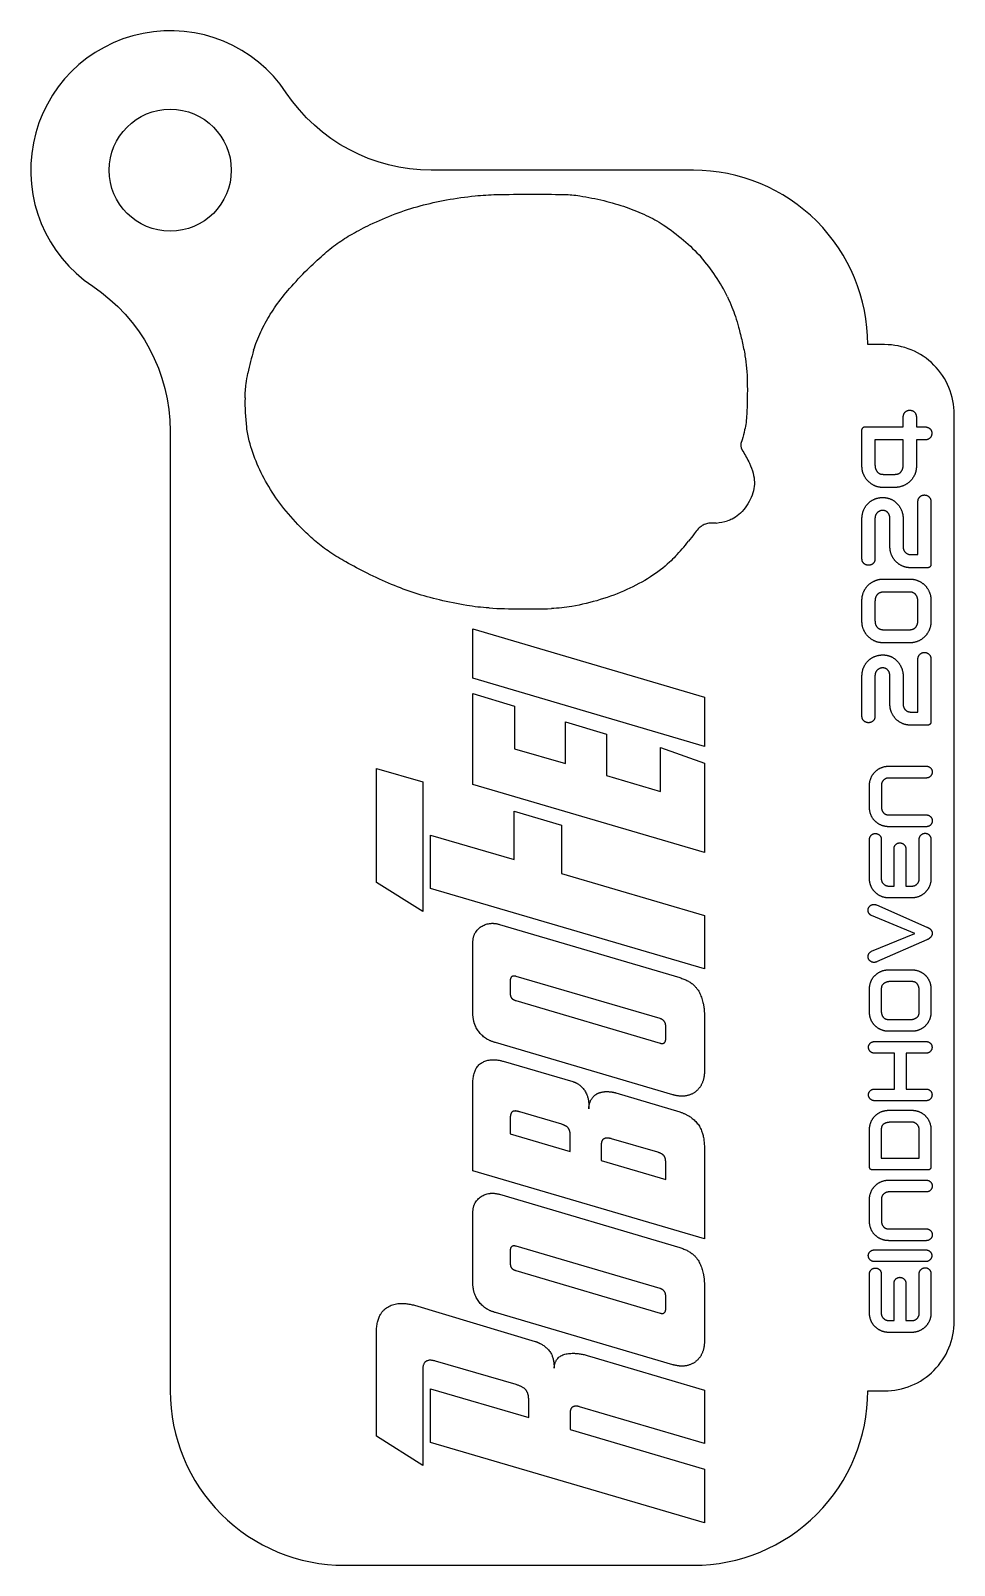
# Model space of a CAD drawing. Header units: millimetres. Extents: x -14 to 12.5, y -20 to 24.
import ezdxf

# ---------------------------------------------------------------- set-up
doc = ezdxf.new("R2010")
doc.units = ezdxf.units.MM

msp = doc.modelspace()

# ---------------------------------------------------------------- linework, layer by layer
for p, q in [((9.833, 11.511), (9.833, 12.55)), ((10.439, 11.28), (10.784, 11.28)), ((10.756, 10.902), (10.442, 10.902)), ((11.81, 10.496), (11.81, 8.696)), ((9.833, 8.861), (9.833, 10.012)), ((10.206, 10.012), (10.206, 8.858)), ((10.635, 9.2), (10.635, 10.005)), ((11.013, 10.005), (11.013, 9.2)), ((11.717, 8.601), (11.236, 8.601)), ((10.442, 8.277), (11.206, 8.277)), ((9.833, 7.059), (9.833, 7.673)), ((10.206, 7.632), (10.206, 7.095)), ((11.206, 7.904), (10.478, 7.904)), ((11.437, 7.095), (11.437, 7.632)), ((11.81, 7.673), (11.81, 7.059)), ((10.478, 6.822), (11.17, 6.822)), ((11.206, 6.449), (10.442, 6.449)), ((11.81, 5.981), (11.81, 4.182)), ((9.833, 4.346), (9.833, 5.498)), ((10.206, 5.498), (10.206, 4.344)), ((10.635, 4.686), (10.635, 5.49)), ((11.013, 5.49), (11.013, 4.686)), ((11.717, 4.087), (11.236, 4.087)), ((10.596, 2.912), (11.676, 2.912)), ((10.049, 1.722), (10.049, 2.364)), ((10.388, 2.364), (10.388, 1.768)), ((11.676, 2.573), (10.596, 2.573)), ((10.596, 1.516), (11.676, 1.516)), ((11.676, 1.177), (10.596, 1.177)), ((10.049, -0.317), (10.049, 0.814)), ((10.386, 0.814), (10.386, -0.317)), ((11.475, -0.317), (11.475, 0.819)), ((11.81, 0.819), (11.81, -0.317)), ((11.265, -0.864), (10.596, -0.864)), ((10.247, -1.065), (11.694, -1.7)), ((-0.563, -1.624), (4.609, -3.151)), ((-1.323, -4.155), (-1.323, -2.159)), ((11.694, -2.067), (10.247, -2.702)), ((10.596, -2.926), (11.265, -2.926)), ((-0.252, -3.248), (-0.252, -3.595)), ((4.043, -4.325), (-0.082, -3.114)), ((10.049, -4.145), (10.049, -3.468)), ((10.386, -3.471), (10.386, -4.111)), ((11.265, -3.265), (10.63, -3.265)), ((11.473, -4.145), (11.473, -3.504)), ((11.81, -3.468), (11.81, -4.145)), ((-0.088, -3.808), (4.043, -5.031)), ((5.315, -4.215), (5.315, -5.852)), ((10.596, -4.35), (11.231, -4.35)), ((4.207, -4.903), (4.207, -4.544)), ((11.265, -4.69), (10.596, -4.69)), ((4.408, -6.509), (-0.672, -5.012)), ((10.185, -4.983), (11.676, -4.983)), ((-0.453, -5.548), (1.543, -6.132)), ((2.778, -6.454), (4.609, -7.002)), ((1.226, -7.355), (0.022, -7.002)), ((11.679, -6.679), (10.185, -6.679)), ((10.596, -6.954), (11.265, -6.954)), ((3.982, -8.158), (2.65, -7.769)), ((10.049, -8.576), (10.049, -7.502)), ((11.81, -7.502), (11.81, -8.576)), ((11.727, -8.664), (10.131, -8.664)), ((10.596, -8.957), (11.676, -8.957)), ((-0.563, -9.363), (4.609, -10.89)), ((10.049, -10.147), (10.049, -9.504)), ((10.388, -9.504), (10.388, -10.101)), ((11.676, -9.296), (10.596, -9.296)), ((-1.323, -11.894), (-1.323, -9.898)), ((10.596, -10.353), (11.676, -10.353)), ((-0.252, -10.987), (-0.252, -11.334)), ((4.043, -12.064), (-0.082, -10.853)), ((10.185, -10.957), (11.671, -10.957)), ((11.676, -10.692), (10.596, -10.692)), ((11.671, -11.291), (10.185, -11.291)), ((-0.088, -11.547), (4.043, -12.77)), ((10.049, -12.774), (10.049, -11.643)), ((10.386, -11.643), (10.386, -12.774)), ((11.475, -12.774), (11.475, -11.638)), ((11.81, -11.638), (11.81, -12.774)), ((4.207, -12.642), (4.207, -12.283)), ((5.315, -11.955), (5.315, -13.591)), ((-2.996, -12.545), (0.46, -13.579)), ((4.408, -14.248), (-0.672, -12.752)), ((11.265, -13.322), (10.596, -13.322)), ((-0.082, -14.82), (-2.394, -14.145))]:
    msp.add_line(p, q)
msp.add_lwpolyline([(-10, 12.517), (-10, -15, 0.414214), (-5, -20), (5, -20, 0.414214), (10, -15), (10.48, -15, 0.414214), (12.48, -13), (12.48, 13, 0.414214), (10.48, 15), (10, 15, 0.414214), (5, 20), (-2.517, 20, -0.250492), (-6.674, 22.222, 1.218525), (-12.222, 16.674, -0.250492)], format="xyb", close=True)
for points in [[(-7.608, 14.837, -0.02068), (-7.517, 15.1, -0.030242), (-7.275, 15.619, -0.029452), (-6.97, 16.11, -0.026359), (-6.578, 16.607, -0.016582), (-6.071, 17.147, -0.015009), (-5.618, 17.572, -0.025615), (-5.212, 17.896, -0.026416), (-4.784, 18.169, -0.017266), (-4.265, 18.441, -0.021712), (-3.553, 18.745, -0.023337), (-2.833, 18.978, -0.022715), (-2.078, 19.148, -0.018535), (-1.257, 19.263, -0.019922), (-0.644, 19.301, -0.005421), (0.327, 19.312, -0.004567), (1.291, 19.303, -0.034152), (1.746, 19.264, -0.020978), (2.433, 19.127, -0.024176), (3.074, 18.938, -0.025947), (3.648, 18.705, -0.036005), (4.132, 18.434, -0.030219), (4.719, 17.994, -0.034672), (5.22, 17.504)], [(5.976, 16.367, -0.013505), (6.106, 16.075, -0.018081), (6.206, 15.803, -0.015672), (6.297, 15.496, -0.00714), (6.397, 15.091, -0.014078), (6.479, 14.682, -0.021093), (6.526, 14.321, -0.018718), (6.545, 13.927, -0.008417), (6.543, 13.409, -0.005257), (6.53, 13.007, -0.021794), (6.509, 12.765, -0.026935), (6.469, 12.552, -0.011223), (6.394, 12.268), (6.363, 12.165, 0.207565), (6.383, 12.007), (6.42, 11.945, -0.022087), (6.607, 11.597, -0.046875), (6.713, 11.31, -0.059209), (6.749, 11.056, -0.066484), (6.722, 10.811, -0.053352), (6.63, 10.559, -0.047597), (6.485, 10.321, -0.049344), (6.304, 10.125, -0.071698), (6.108, 9.995, -0.039361), (5.979, 9.946)], [(-7.855, 13.474, -0.024844), (-7.822, 13.88, -0.016765), (-7.772, 14.181)], [(-0.859, 7.449, -0.028967), (-1.5, 7.521, -0.015549), (-2.28, 7.679, -0.020465), (-2.978, 7.874, -0.020749), (-3.651, 8.123, -0.016738), (-4.352, 8.444, -0.010807), (-4.965, 8.767, -0.022625), (-5.423, 9.049, -0.026166), (-5.811, 9.343, -0.021002), (-6.196, 9.697, -0.027033), (-6.741, 10.305, -0.033661), (-7.176, 10.927, -0.035538), (-7.504, 11.571, -0.037396), (-7.732, 12.244, -0.027211), (-7.808, 12.628)], [(5.655, 9.884, -0.032222), (5.504, 9.88, 0.07655), (5.374, 9.864, 0.072968), (5.252, 9.81, 0.062031), (5.135, 9.715, 0.036129), (5.02, 9.575, -0.013247), (4.86, 9.362)], [(4.49, 8.934, -0.016069), (4.316, 8.761, -0.046795), (3.768, 8.339, -0.034497), (3.092, 7.975, -0.032581), (2.329, 7.687, -0.030314), (1.515, 7.493, -0.034961), (0.929, 7.432)]]:
    msp.add_lwpolyline(points, format="xyb")
for points in [[(9.928, 12.645), (11.015, 12.645), (11.015, 12.909)], [(11.393, 12.909), (11.393, 12.645), (11.607, 12.645)], [(11.015, 11.555), (11.015, 12.267), (10.206, 12.267), (10.206, 11.555)], [(11.648, 12.267), (11.393, 12.267), (11.393, 11.511)], [(11.239, 8.979), (11.437, 8.979), (11.437, 10.496)], [(11.239, 4.465), (11.437, 4.465), (11.437, 5.981)], [(10.596, -0.525), (10.753, -0.525), (10.753, 0.547)], [(11.09, 0.547), (11.09, -0.525), (11.265, -0.525)], [(10.11, -2.391), (11.352, -1.882), (10.11, -1.373)], [(10.185, -6.345), (10.761, -6.345), (10.761, -5.317), (10.185, -5.317)], [(11.673, -5.317), (11.098, -5.317), (11.098, -6.345), (11.673, -6.345)], [(5.315, -8.042), (5.315, -10.64), (-1.323, -8.687), (-1.323, -6.211)], [(-0.252, -7.185), (-0.252, -7.629), (1.47, -8.14), (1.47, -7.696)], [(10.386, -7.502), (10.386, -8.324), (11.473, -8.324), (11.473, -7.502)], [(2.358, -7.957), (2.358, -8.395), (4.207, -8.943), (4.207, -8.45)], [(10.596, -12.983), (10.753, -12.983), (10.753, -11.911)], [(11.09, -11.911), (11.09, -12.983), (11.265, -12.983)], [(-2.759, -14.388), (-2.759, -17.138), (-4.085, -16.299), (-4.085, -13.311)], [(2.017, -13.999), (5.315, -14.978), (5.315, -16.512), (1.737, -15.453)], [(1.463, -15.654), (1.463, -16.11), (5.315, -17.248), (5.315, -18.781), (-2.534, -16.475), (-2.534, -14.942), (0.277, -15.763), (0.277, -15.216)]]:
    msp.add_lwpolyline(points)
for points in [[(5.315, 3.481), (-1.323, 5.434), (-1.323, 6.846), (5.315, 4.893)], [(-1.323, 4.996), (-0.125, 4.637), (-0.125, 3.414), (1.33, 2.988), (1.33, 4.181), (2.51, 3.834), (2.51, 2.641), (4.055, 2.185), (4.055, 3.451), (5.315, 2.994), (5.315, 0.433), (-1.323, 2.386)], [(-2.759, -1.259), (-4.085, -0.419), (-4.085, 2.848), (-2.759, 2.465)], [(-2.54, 0.938), (-0.137, 0.238), (-0.137, 1.625), (1.214, 1.224), (1.214, -0.163), (5.315, -1.368), (5.315, -2.901), (-2.54, -0.595)]]:
    msp.add_lwpolyline(points, close=True)
msp.add_circle((-10, 20), 1.75)
for centre, major_axis, ratio, start_param, end_param in [((1.646, 14.209), (-1.225, -4.731), 0.98256, 2.277695, 2.560935), ((0.245, 10.289), (5.918, -7.468), 0.753694, 3.623785, 3.710068), ((-2.664, 13.79), (4.155, 3.423), 0.91026, 2.467806, 2.635676), ((5.212, 11.735), (1.482, -1.346), 0.864706, 5.615219, 5.797011), ((-3.155, 21.818), (-5.669, 14.246), 0.582961, 3.406524, 3.465149), ((3.038, 39.811), (-7.328, -31.881), 0.781478, 0.13545, 0.204797)]:
    msp.add_ellipse(centre, major_axis=major_axis, ratio=ratio, start_param=start_param, end_param=end_param)
for points in [[(11.015, 12.909), (11.015, 12.994), (11.11, 13.118), (11.203, 13.118)], [(11.203, 13.118), (11.298, 13.118), (11.393, 12.994), (11.393, 12.909)], [(9.833, 12.55), (9.833, 12.588), (9.889, 12.645), (9.928, 12.645)], [(11.607, 12.645), (11.699, 12.645), (11.835, 12.552), (11.835, 12.457)], [(11.835, 12.457), (11.835, 12.377), (11.727, 12.267), (11.648, 12.267)], [(10.442, 10.902), (10.316, 10.902), (10.095, 10.997), (9.928, 11.164), (9.833, 11.385), (9.833, 11.511)], [(10.206, 11.555), (10.206, 11.439), (10.324, 11.28), (10.439, 11.28)], [(11.393, 11.511), (11.393, 11.375), (11.29, 11.154), (11.118, 10.992), (10.884, 10.902), (10.756, 10.902)], [(10.784, 11.28), (10.9, 11.28), (11.015, 11.439), (11.015, 11.555)], [(9.833, 10.012), (9.833, 10.141), (9.925, 10.362), (10.085, 10.524), (10.303, 10.616), (10.427, 10.616)], [(10.427, 10.616), (10.553, 10.616), (10.769, 10.521), (10.923, 10.352), (11.013, 10.131), (11.013, 10.005)], [(11.437, 10.496), (11.437, 10.575), (11.545, 10.688), (11.625, 10.688)], [(11.625, 10.688), (11.704, 10.688), (11.81, 10.575), (11.81, 10.496)], [(10.427, 10.244), (10.332, 10.244), (10.206, 10.115), (10.206, 10.012)], [(10.635, 10.005), (10.635, 10.102), (10.527, 10.244), (10.427, 10.244)], [(10.02, 8.673), (9.941, 8.673), (9.833, 8.778), (9.833, 8.861)], [(10.206, 8.858), (10.206, 8.778), (10.1, 8.673), (10.02, 8.673)], [(11.236, 8.601), (11.108, 8.601), (10.889, 8.694), (10.727, 8.858), (10.635, 9.074), (10.635, 9.2)], [(11.013, 9.2), (11.013, 9.107), (11.139, 8.979), (11.239, 8.979)], [(11.81, 8.696), (11.81, 8.658), (11.756, 8.601), (11.717, 8.601)], [(9.833, 7.673), (9.833, 7.799), (9.928, 8.02), (10.095, 8.182), (10.316, 8.277), (10.442, 8.277)], [(11.206, 8.277), (11.332, 8.277), (11.553, 8.182), (11.715, 8.02), (11.81, 7.799), (11.81, 7.673)], [(10.478, 7.904), (10.334, 7.904), (10.206, 7.758), (10.206, 7.632)], [(11.437, 7.632), (11.437, 7.745), (11.319, 7.904), (11.206, 7.904)], [(10.442, 6.449), (10.316, 6.449), (10.095, 6.544), (9.928, 6.712), (9.833, 6.933), (9.833, 7.059)], [(10.206, 7.095), (10.206, 6.948), (10.352, 6.822), (10.478, 6.822)], [(11.17, 6.822), (11.308, 6.822), (11.437, 6.969), (11.437, 7.095)], [(11.81, 7.059), (11.81, 6.933), (11.715, 6.712), (11.553, 6.544), (11.332, 6.449), (11.206, 6.449)], [(11.437, 5.981), (11.437, 6.061), (11.545, 6.174), (11.625, 6.174)], [(11.625, 6.174), (11.704, 6.174), (11.81, 6.061), (11.81, 5.981)], [(9.833, 5.498), (9.833, 5.627), (9.925, 5.848), (10.085, 6.01), (10.303, 6.102), (10.427, 6.102)], [(10.427, 5.73), (10.332, 5.73), (10.206, 5.601), (10.206, 5.498)], [(10.427, 6.102), (10.553, 6.102), (10.769, 6.007), (10.923, 5.837), (11.013, 5.616), (11.013, 5.49)], [(10.635, 5.49), (10.635, 5.588), (10.527, 5.73), (10.427, 5.73)], [(11.236, 4.087), (11.108, 4.087), (10.889, 4.179), (10.727, 4.344), (10.635, 4.56), (10.635, 4.686)], [(11.013, 4.686), (11.013, 4.593), (11.139, 4.465), (11.239, 4.465)], [(10.02, 4.159), (9.941, 4.159), (9.833, 4.264), (9.833, 4.346)], [(10.206, 4.344), (10.206, 4.264), (10.1, 4.159), (10.02, 4.159)], [(11.81, 4.182), (11.81, 4.143), (11.756, 4.087), (11.717, 4.087)], [(10.049, 2.364), (10.049, 2.475), (10.134, 2.678), (10.283, 2.827), (10.486, 2.912), (10.596, 2.912)], [(11.676, 2.912), (11.751, 2.912), (11.846, 2.814), (11.846, 2.745)], [(11.846, 2.745), (11.846, 2.676), (11.751, 2.573), (11.676, 2.573)], [(10.596, 2.573), (10.514, 2.573), (10.388, 2.449), (10.388, 2.364)], [(10.388, 1.768), (10.388, 1.663), (10.491, 1.516), (10.596, 1.516)], [(10.596, 1.177), (10.486, 1.177), (10.283, 1.262), (10.134, 1.411), (10.049, 1.609), (10.049, 1.722)], [(11.676, 1.516), (11.748, 1.516), (11.848, 1.416), (11.848, 1.346)], [(11.848, 1.346), (11.848, 1.277), (11.748, 1.177), (11.676, 1.177)], [(10.049, 0.814), (10.049, 0.884), (10.149, 0.981), (10.216, 0.981)], [(10.216, 0.981), (10.29, 0.981), (10.386, 0.884), (10.386, 0.814)], [(11.475, 0.819), (11.475, 0.889), (11.576, 0.989), (11.645, 0.989)], [(11.645, 0.989), (11.715, 0.989), (11.81, 0.889), (11.81, 0.819)], [(10.753, 0.547), (10.753, 0.616), (10.848, 0.714), (10.918, 0.714)], [(10.918, 0.714), (10.987, 0.714), (11.09, 0.616), (11.09, 0.547)], [(10.596, -0.864), (10.486, -0.864), (10.283, -0.777), (10.134, -0.628), (10.049, -0.43), (10.049, -0.317)], [(10.386, -0.317), (10.386, -0.402), (10.511, -0.522), (10.596, -0.525)], [(11.265, -0.525), (11.355, -0.525), (11.475, -0.402), (11.475, -0.317)], [(11.81, -0.317), (11.81, -0.43), (11.725, -0.628), (11.576, -0.777), (11.378, -0.864), (11.265, -0.864)], [(10.008, -1.222), (10.008, -1.147), (10.11, -1.049), (10.177, -1.049)], [(10.11, -1.373), (10.064, -1.353), (10.008, -1.27), (10.008, -1.222)], [(10.177, -1.049), (10.206, -1.049), (10.247, -1.065)], [(-1.323, -2.159), (-1.323, -1.843), (-0.855, -1.538), (-0.563, -1.624)], [(11.694, -1.7), (11.758, -1.725), (11.846, -1.818), (11.848, -1.885)], [(11.848, -1.885), (11.846, -1.941), (11.758, -2.042), (11.694, -2.067)], [(10.008, -2.546), (10.008, -2.499), (10.064, -2.412), (10.11, -2.391)], [(10.177, -2.715), (10.11, -2.715), (10.008, -2.615), (10.008, -2.546)], [(10.049, -3.468), (10.049, -3.355), (10.134, -3.157), (10.283, -3.011), (10.486, -2.926), (10.596, -2.926)], [(10.247, -2.702), (10.216, -2.715), (10.177, -2.715)], [(11.265, -2.926), (11.378, -2.926), (11.576, -3.011), (11.725, -3.157), (11.81, -3.355), (11.81, -3.468)], [(-0.082, -3.114), (-0.252, -3.066), (-0.252, -3.248)], [(4.609, -3.151), (5.023, -3.278), (5.315, -3.869), (5.315, -4.215)], [(10.63, -3.265), (10.532, -3.265), (10.386, -3.371), (10.386, -3.471)], [(11.473, -3.504), (11.473, -3.407), (11.37, -3.265), (11.265, -3.265)], [(-0.252, -3.595), (-0.252, -3.698), (-0.161, -3.79), (-0.088, -3.808)], [(-0.672, -5.012), (-0.964, -4.939), (-1.323, -4.489), (-1.323, -4.155)], [(4.207, -4.544), (4.207, -4.374), (4.043, -4.325)], [(10.596, -4.69), (10.486, -4.69), (10.283, -4.605), (10.134, -4.458), (10.049, -4.26), (10.049, -4.145)], [(10.386, -4.111), (10.386, -4.209), (10.491, -4.35), (10.596, -4.35)], [(11.231, -4.35), (11.334, -4.35), (11.473, -4.242), (11.473, -4.145)], [(11.81, -4.145), (11.81, -4.26), (11.725, -4.458), (11.576, -4.605), (11.378, -4.69), (11.265, -4.69)], [(4.043, -5.031), (4.207, -5.073), (4.207, -4.903)], [(10.02, -5.147), (10.02, -5.078), (10.121, -4.983), (10.185, -4.983)], [(10.185, -5.317), (10.121, -5.317), (10.02, -5.216), (10.02, -5.147)], [(11.841, -5.147), (11.841, -5.216), (11.745, -5.317), (11.673, -5.317)], [(11.676, -4.983), (11.745, -4.983), (11.841, -5.078), (11.841, -5.147)], [(-1.323, -6.211), (-1.323, -5.736), (-0.812, -5.444), (-0.453, -5.548)], [(1.543, -6.132), (1.719, -6.175), (2.017, -6.564), (1.999, -6.911)], [(5.315, -5.852), (5.315, -6.022), (5.193, -6.314), (4.956, -6.509), (4.621, -6.57), (4.408, -6.509)], [(1.999, -6.911), (2.011, -6.734), (2.157, -6.515), (2.376, -6.418), (2.65, -6.418), (2.778, -6.454)], [(10.02, -6.51), (10.02, -6.44), (10.121, -6.345), (10.185, -6.345)], [(10.185, -6.679), (10.121, -6.679), (10.02, -6.579), (10.02, -6.51)], [(11.673, -6.345), (11.745, -6.345), (11.841, -6.44), (11.841, -6.51)], [(11.841, -6.51), (11.841, -6.579), (11.748, -6.679), (11.679, -6.679)], [(0.022, -7.002), (-0.106, -6.953), (-0.252, -7.026), (-0.252, -7.185)], [(4.609, -7.002), (4.931, -7.099), (5.315, -7.586), (5.315, -8.042)], [(10.049, -7.502), (10.049, -7.389), (10.134, -7.188), (10.283, -7.039), (10.486, -6.954), (10.596, -6.954)], [(11.265, -6.954), (11.378, -6.954), (11.576, -7.039), (11.725, -7.188), (11.81, -7.389), (11.81, -7.502)], [(1.47, -7.696), (1.47, -7.556), (1.378, -7.404), (1.226, -7.355)], [(10.722, -7.294), (10.653, -7.294), (10.532, -7.309), (10.439, -7.353), (10.386, -7.435), (10.386, -7.502)], [(11.265, -7.291), (11.126, -7.291), (10.861, -7.294), (10.722, -7.294)], [(11.473, -7.502), (11.473, -7.422), (11.355, -7.299), (11.265, -7.291)], [(2.65, -7.769), (2.522, -7.732), (2.358, -7.805), (2.358, -7.957)], [(4.207, -8.45), (4.207, -8.353), (4.134, -8.207), (3.982, -8.158)], [(10.131, -8.664), (10.095, -8.664), (10.049, -8.615), (10.049, -8.576)], [(11.81, -8.576), (11.81, -8.615), (11.763, -8.664), (11.727, -8.664)], [(10.049, -9.504), (10.049, -9.394), (10.134, -9.191), (10.283, -9.042), (10.486, -8.957), (10.596, -8.957)], [(11.676, -8.957), (11.751, -8.957), (11.846, -9.055), (11.846, -9.124)], [(11.846, -9.124), (11.846, -9.193), (11.751, -9.296), (11.676, -9.296)], [(-1.323, -9.898), (-1.323, -9.582), (-0.855, -9.277), (-0.563, -9.363)], [(10.596, -9.296), (10.514, -9.296), (10.388, -9.42), (10.388, -9.504)], [(10.388, -10.101), (10.388, -10.206), (10.491, -10.353), (10.596, -10.353)], [(10.596, -10.692), (10.486, -10.692), (10.283, -10.607), (10.134, -10.458), (10.049, -10.26), (10.049, -10.147)], [(11.676, -10.353), (11.748, -10.353), (11.848, -10.453), (11.848, -10.522)], [(11.848, -10.522), (11.848, -10.592), (11.748, -10.692), (11.676, -10.692)], [(-0.082, -10.853), (-0.252, -10.805), (-0.252, -10.987)], [(4.609, -10.89), (5.023, -11.018), (5.315, -11.608), (5.315, -11.955)], [(10.015, -11.121), (10.015, -11.052), (10.116, -10.957), (10.185, -10.957)], [(11.671, -10.957), (11.735, -10.957), (11.835, -11.052), (11.835, -11.121)], [(-0.252, -11.334), (-0.252, -11.437), (-0.161, -11.529), (-0.088, -11.547)], [(10.185, -11.291), (10.116, -11.291), (10.015, -11.191), (10.015, -11.121)], [(11.835, -11.121), (11.835, -11.191), (11.735, -11.291), (11.671, -11.291)], [(10.049, -11.643), (10.049, -11.574), (10.149, -11.476), (10.216, -11.476)], [(10.216, -11.476), (10.29, -11.476), (10.386, -11.574), (10.386, -11.643)], [(10.753, -11.911), (10.753, -11.841), (10.848, -11.743), (10.918, -11.743)], [(10.918, -11.743), (10.987, -11.743), (11.09, -11.841), (11.09, -11.911)], [(11.475, -11.638), (11.475, -11.569), (11.576, -11.468), (11.645, -11.468)], [(11.645, -11.468), (11.715, -11.468), (11.81, -11.569), (11.81, -11.638)], [(-0.672, -12.752), (-0.964, -12.679), (-1.323, -12.228), (-1.323, -11.894)], [(4.207, -12.283), (4.207, -12.113), (4.043, -12.064)], [(-4.085, -13.311), (-4.085, -12.794), (-3.465, -12.411), (-2.996, -12.545)], [(4.043, -12.77), (4.207, -12.812), (4.207, -12.642)], [(10.596, -13.322), (10.486, -13.322), (10.283, -13.234), (10.134, -13.085), (10.049, -12.887), (10.049, -12.774)], [(10.386, -12.774), (10.386, -12.859), (10.511, -12.98), (10.596, -12.983)], [(11.265, -12.983), (11.355, -12.983), (11.475, -12.859), (11.475, -12.774)], [(11.81, -12.774), (11.81, -12.887), (11.725, -13.085), (11.576, -13.234), (11.378, -13.322), (11.265, -13.322)], [(0.46, -13.579), (0.666, -13.64), (1.007, -13.987), (1.007, -14.346)], [(5.315, -13.591), (5.315, -13.762), (5.193, -14.054), (4.956, -14.248), (4.621, -14.309), (4.408, -14.248)], [(1.007, -14.346), (1.031, -14.017), (1.616, -13.877), (2.017, -13.999)], [(-2.394, -14.145), (-2.759, -14.041), (-2.759, -14.388)], [(0.277, -15.216), (0.277, -15.088), (0.137, -14.887), (-0.082, -14.82)], [(1.737, -15.453), (1.609, -15.416), (1.463, -15.508), (1.463, -15.654)]]:
    msp.add_open_spline(points, degree=2)

doc.saveas('drawing.dxf')
